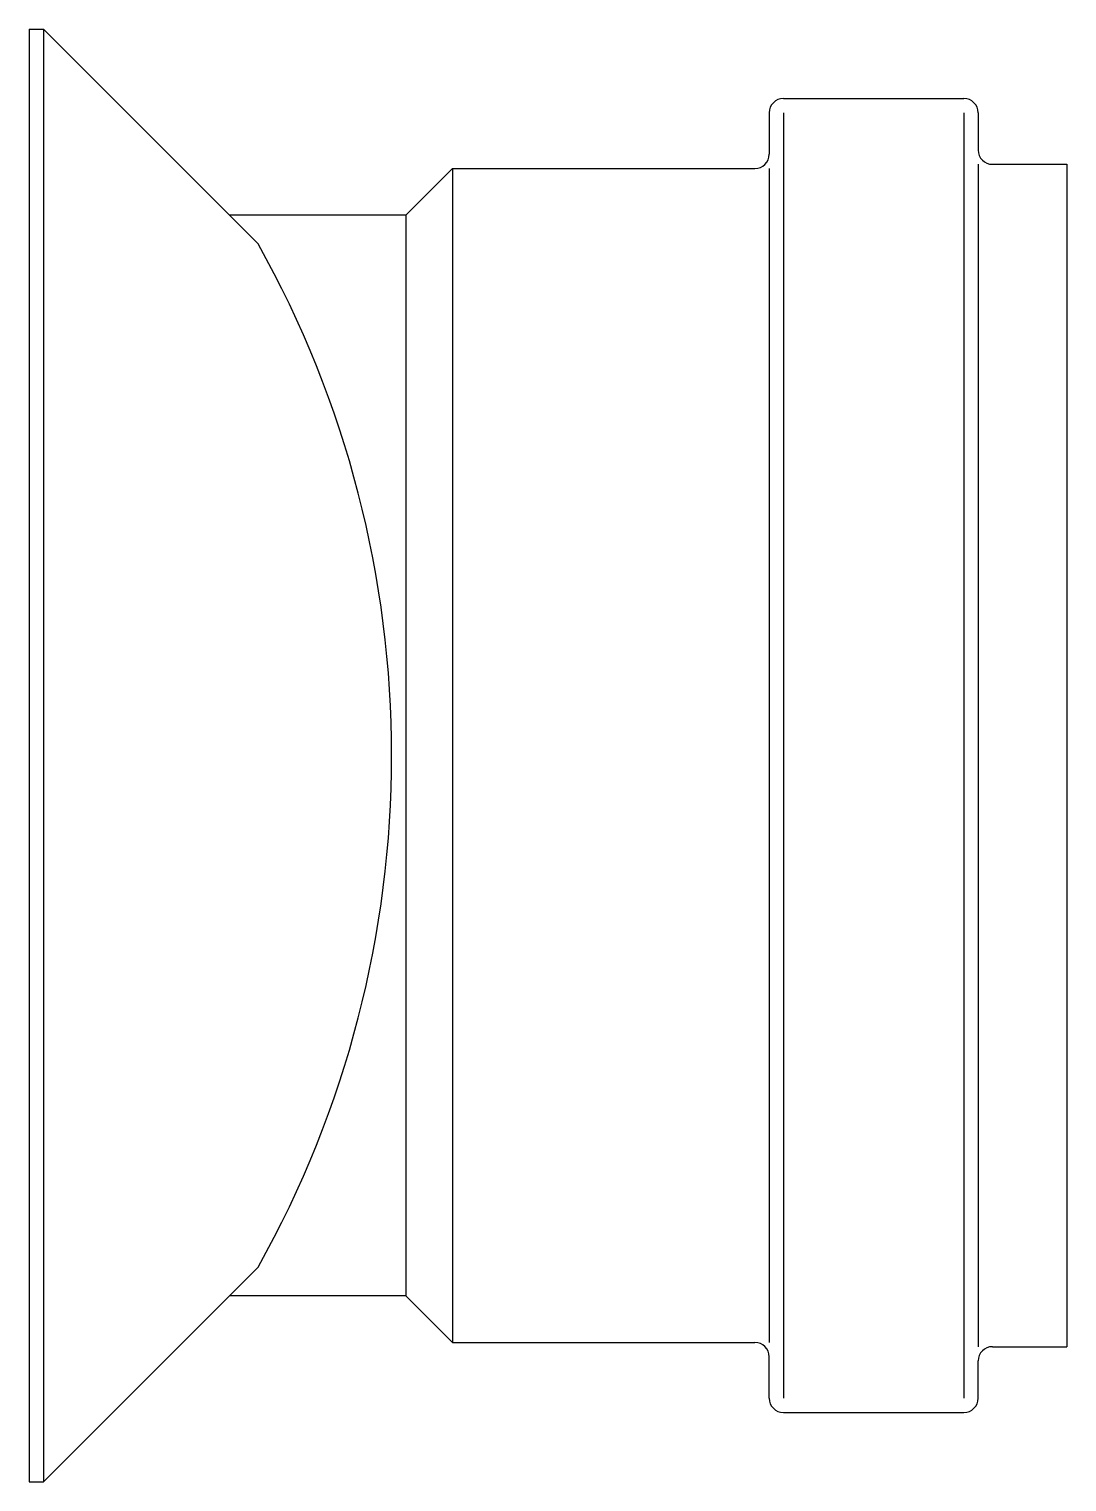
# Model space of a CAD drawing. Header units: millimetres. Extents: x 146.631 to 146.703, y 97.408 to 97.509.
import ezdxf

# ---------------------------------------------------------------- set-up
doc = ezdxf.new("R2010")
doc.units = ezdxf.units.MM
doc.header["$MEASUREMENT"] = 0
doc.layers.get('0').update_dxf_attribs({"linetype": 'CONTINUOUS'})

msp = doc.modelspace()

# ---------------------------------------------------------------- linework, layer by layer
for p, q in [((146.6308566366265, 97.50941522363503), (146.6318566366265, 97.50941522363503)), ((146.6308566366265, 97.50941522363503), (146.6308566366265, 97.40791522363503)), ((146.6318566366265, 97.50941522363503), (146.6318566366265, 97.40791522363503)), ((146.6318566366265, 97.50941522363503), (146.6468566366265, 97.49441522363503)), ((146.6835566366265, 97.50456522363503), (146.6961566366265, 97.50456522363503)), ((146.6825566366265, 97.50356522363504), (146.6825566366265, 97.50066522363502)), ((146.6835566366265, 97.50356522363504), (146.6835566366265, 97.41376522363502)), ((146.6961566366265, 97.50356522363504), (146.6961566366265, 97.41376522363502)), ((146.6971566366265, 97.50356522363504), (146.6971566366265, 97.50096522363503)), ((146.6971566366265, 97.49996522363503), (146.6971566366265, 97.41736522363503)), ((146.6981566366265, 97.49996522363503), (146.7033566366265, 97.49996522363503)), ((146.7033566366265, 97.49996522363503), (146.7033566366265, 97.41736522363503)), ((146.6571811532269, 97.49641522363503), (146.6604311532269, 97.49966522363503)), ((146.6604311532269, 97.49966522363503), (146.6815566366265, 97.49966522363503)), ((146.6604311532269, 97.49966522363503), (146.6604311532269, 97.41766522363503)), ((146.6825566366265, 97.49966522363503), (146.6825566366265, 97.41766522363503)), ((146.6571811532269, 97.49641522363503), (146.6448566366265, 97.49641522363503)), ((146.6571811532269, 97.49641522363503), (146.6571811532269, 97.42091522363503)), ((146.6318566366265, 97.40791522363503), (146.6468566366265, 97.42291522363503)), ((146.6571811532269, 97.42091522363503), (146.6448566366265, 97.42091522363503)), ((146.6571811532269, 97.42091522363503), (146.6604311532269, 97.41766522363503)), ((146.6604311532269, 97.41766522363503), (146.6815566366265, 97.41766522363503)), ((146.6825566366265, 97.41376522363502), (146.6825566366265, 97.41666522363504)), ((146.6981566366265, 97.41736522363503), (146.7033566366265, 97.41736522363503)), ((146.6971566366265, 97.41376522363502), (146.6971566366265, 97.41636522363503)), ((146.6835566366265, 97.41276522363503), (146.6961566366265, 97.41276522363503)), ((146.6308566366265, 97.40791522363503), (146.6318566366265, 97.40791522363503))]:
    msp.add_line(p, q)
for points in [[(146.6571811532269, 97.45866522363504), (146.6571811532269, 97.45866522363504, -0.377396860846837)], [(146.6571811532269, 97.45866522363504), (146.6571811532269, 97.45866522363504, 0.377396860846837)]]:
    msp.add_lwpolyline(points, format="xyb")
for centre, radius, start, end in [((146.6835566366265, 97.50356522363504), 0.001, 90, 180), ((146.6961566366265, 97.50356522363504), 0.001, 0, 90), ((146.6981566366265, 97.50096522363503), 0.001, 180, 270), ((146.6815566366265, 97.50066522363502), 0.001, 270, 0), ((146.582986521895, 97.45866522363504), 0.07319463133197715, 330.7629649047313, 29.23703509526865), ((146.6815566366265, 97.41666522363504), 0.001, 0, 90), ((146.6981566366265, 97.41636522363503), 0.001, 90, 180), ((146.6835566366265, 97.41376522363502), 0.001, 180, 270), ((146.6961566366265, 97.41376522363502), 0.001, 270, 0)]:
    msp.add_arc(centre, radius, start, end)

doc.saveas('drawing.dxf')
